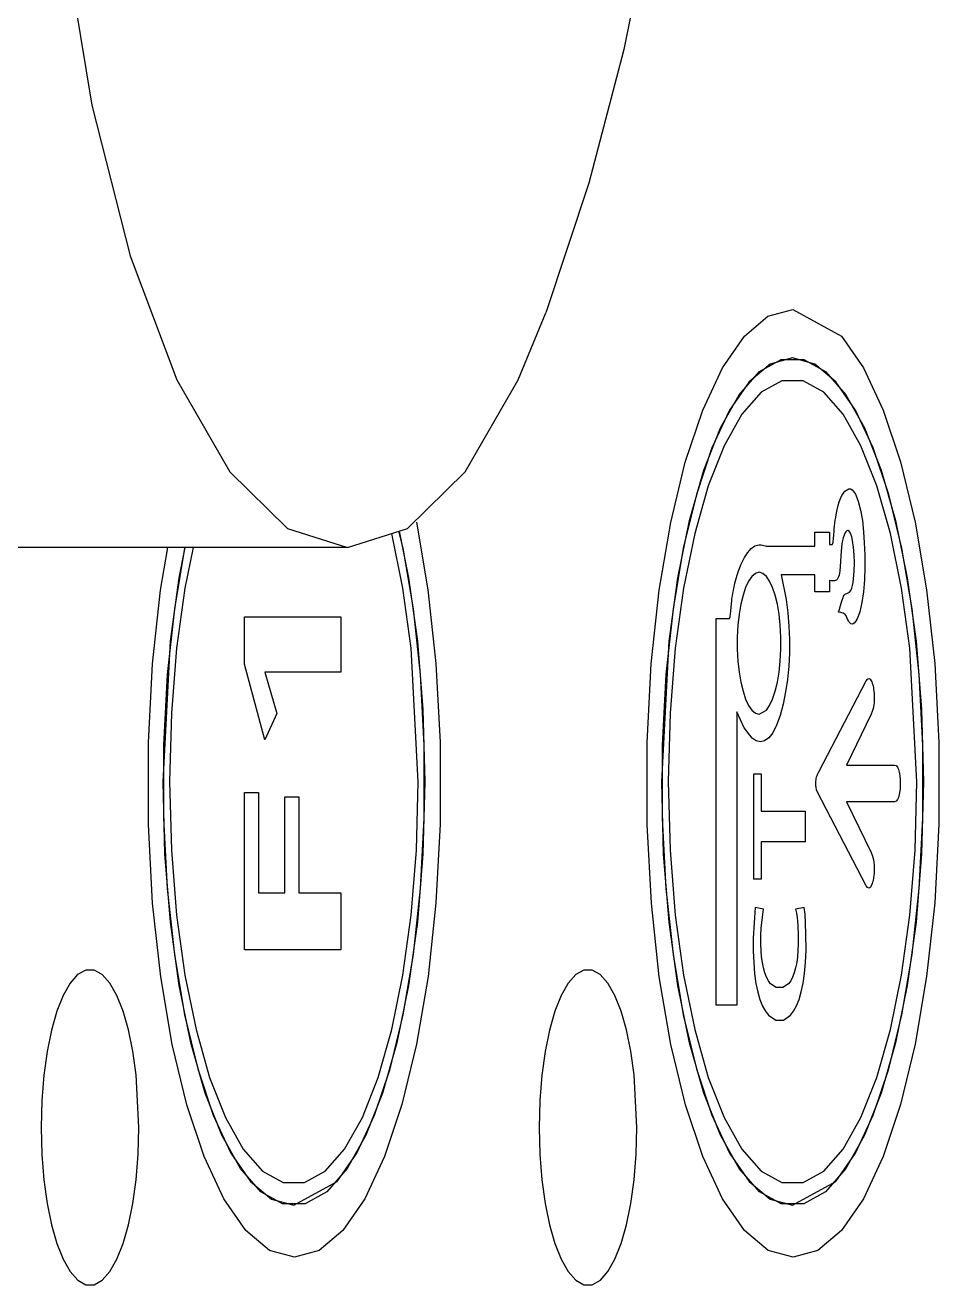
# Model space of a CAD drawing. Header units: millimetres. Extents: x 1084702 to 1166801, y 36632 to 124519.
# Drawn here: x 1098077.58 to 1098092.04, y 59126.59 to 59146.52 of the extents above; entities that cross this region are included whole.
import ezdxf

# ---------------------------------------------------------------- set-up
doc = ezdxf.new("R2010")
doc.units = ezdxf.units.MM
doc.header["$LTSCALE"] = 250
doc.linetypes.add('CENTER', pattern=[3, 2.5, -0.25, 0, -0.25])
doc.layers.get('0').update_dxf_attribs({"color": 255})

# ---------------------------------------------------------------- blocks, each defined once
blk = doc.blocks.new('PK65002M m platform_top')
at = {"linetype": 'Continuous'}
for p, q in [((-9936.202, 2245.025), (-9936.322, 2244.889)), ((-9936.073, 2245.096), (-9936.202, 2245.025)), ((-9935.94, 2245.097), (-9936.073, 2245.096)), ((-9935.811, 2245.026), (-9935.94, 2245.097)), ((-9935.691, 2244.889), (-9935.811, 2245.026)), ((-9928.316, 2245.025), (-9928.436, 2244.889)), ((-9928.188, 2245.096), (-9928.316, 2245.025)), ((-9928.054, 2245.097), (-9928.188, 2245.096)), ((-9927.926, 2245.026), (-9928.054, 2245.097)), ((-9927.806, 2244.889), (-9927.926, 2245.026)), ((-9936.322, 2244.889), (-9936.432, 2244.692)), ((-9935.581, 2244.693), (-9935.691, 2244.889)), ((-9928.436, 2244.889), (-9928.546, 2244.692)), ((-9927.696, 2244.693), (-9927.806, 2244.889)), ((-9939.647, 2244.552), (-9939.252, 2244.661)), ((-9939.252, 2244.661), (-9938.857, 2244.553)), ((-9936.432, 2244.692), (-9936.53, 2244.443)), ((-9935.483, 2244.444), (-9935.581, 2244.693)), ((-9931.752, 2244.552), (-9931.357, 2244.661)), ((-9931.357, 2244.661), (-9930.961, 2244.553)), ((-9928.546, 2244.692), (-9928.645, 2244.443)), ((-9927.597, 2244.444), (-9927.696, 2244.693)), ((-9940.021, 2244.237), (-9939.647, 2244.552)), ((-9938.857, 2244.553), (-9938.483, 2244.239)), ((-9936.53, 2244.443), (-9936.615, 2244.146)), ((-9935.398, 2244.147), (-9935.483, 2244.444)), ((-9932.125, 2244.237), (-9931.752, 2244.552)), ((-9930.961, 2244.553), (-9930.588, 2244.239)), ((-9928.645, 2244.443), (-9928.729, 2244.146)), ((-9927.513, 2244.147), (-9927.597, 2244.444)), ((-9940.367, 2243.736), (-9940.021, 2244.237)), ((-9938.483, 2244.239), (-9938.137, 2243.739)), ((-9932.472, 2243.736), (-9932.125, 2244.237)), ((-9930.588, 2244.239), (-9930.242, 2243.739)), ((-9936.615, 2244.146), (-9936.684, 2243.808)), ((-9935.329, 2243.809), (-9935.398, 2244.147)), ((-9928.729, 2244.146), (-9928.798, 2243.808)), ((-9927.443, 2243.809), (-9927.513, 2244.147)), ((-9939.245, 2243.839), (-9939.932, 2243.461)), ((-9938.891, 2243.742), (-9939.245, 2243.839)), ((-9931.349, 2243.839), (-9932.036, 2243.461)), ((-9930.996, 2243.742), (-9931.349, 2243.839)), ((-9940.681, 2243.065), (-9940.367, 2243.736)), ((-9940.09, 2243.257), (-9939.768, 2243.623)), ((-9939.768, 2243.623), (-9939.423, 2243.814)), ((-9939.423, 2243.814), (-9939.066, 2243.814)), ((-9939.066, 2243.814), (-9938.722, 2243.623)), ((-9938.557, 2243.461), (-9938.891, 2243.742)), ((-9938.722, 2243.623), (-9938.399, 2243.257)), ((-9938.137, 2243.739), (-9937.823, 2243.069)), ((-9936.684, 2243.808), (-9936.735, 2243.434)), ((-9935.277, 2243.436), (-9935.329, 2243.809)), ((-9932.785, 2243.065), (-9932.472, 2243.736)), ((-9932.195, 2243.257), (-9931.872, 2243.623)), ((-9931.872, 2243.623), (-9931.528, 2243.814)), ((-9931.528, 2243.814), (-9931.17, 2243.814)), ((-9931.17, 2243.814), (-9930.826, 2243.623)), ((-9930.662, 2243.461), (-9930.996, 2243.742)), ((-9930.826, 2243.623), (-9930.504, 2243.257)), ((-9930.242, 2243.739), (-9929.928, 2243.069)), ((-9928.798, 2243.808), (-9928.85, 2243.434)), ((-9927.392, 2243.436), (-9927.443, 2243.809)), ((-9939.932, 2243.461), (-9940.242, 2243.013)), ((-9939.414, 2243.478), (-9939.741, 2243.297)), ((-9939.075, 2243.478), (-9939.414, 2243.478)), ((-9938.748, 2243.297), (-9939.075, 2243.478)), ((-9938.248, 2243.013), (-9938.557, 2243.461)), ((-9936.735, 2243.434), (-9936.768, 2243.031)), ((-9935.245, 2243.033), (-9935.277, 2243.436)), ((-9932.036, 2243.461), (-9932.346, 2243.013)), ((-9931.519, 2243.478), (-9931.846, 2243.297)), ((-9931.179, 2243.478), (-9931.519, 2243.478)), ((-9930.853, 2243.297), (-9931.179, 2243.478)), ((-9930.352, 2243.013), (-9930.662, 2243.461)), ((-9928.85, 2243.434), (-9928.882, 2243.031)), ((-9927.359, 2243.033), (-9927.392, 2243.436)), ((-9940.386, 2242.731), (-9940.09, 2243.257)), ((-9939.741, 2243.297), (-9940.048, 2242.949)), ((-9938.442, 2242.949), (-9938.748, 2243.297)), ((-9938.399, 2243.257), (-9938.104, 2242.731)), ((-9932.49, 2242.731), (-9932.195, 2243.257)), ((-9931.846, 2243.297), (-9932.152, 2242.949)), ((-9930.546, 2242.949), (-9930.853, 2243.297)), ((-9930.504, 2243.257), (-9930.208, 2242.731)), ((-9940.956, 2242.244), (-9940.681, 2243.065)), ((-9937.823, 2243.069), (-9937.548, 2242.248)), ((-9936.768, 2243.031), (-9936.779, 2242.605)), ((-9935.234, 2242.606), (-9935.245, 2243.033)), ((-9933.06, 2242.244), (-9932.785, 2243.065)), ((-9929.928, 2243.069), (-9929.653, 2242.248)), ((-9928.882, 2243.031), (-9928.893, 2242.605)), ((-9927.348, 2242.606), (-9927.359, 2243.033)), ((-9940.242, 2243.013), (-9940.522, 2242.414)), ((-9940.048, 2242.949), (-9940.328, 2242.45)), ((-9938.161, 2242.45), (-9938.442, 2242.949)), ((-9937.968, 2242.414), (-9938.248, 2243.013)), ((-9932.346, 2243.013), (-9932.626, 2242.414)), ((-9932.152, 2242.949), (-9932.433, 2242.45)), ((-9930.266, 2242.45), (-9930.546, 2242.949)), ((-9930.072, 2242.414), (-9930.352, 2243.013)), ((-9940.649, 2242.063), (-9940.386, 2242.731)), ((-9938.104, 2242.731), (-9937.84, 2242.063)), ((-9932.754, 2242.063), (-9932.49, 2242.731)), ((-9930.208, 2242.731), (-9929.944, 2242.063)), ((-9940.328, 2242.45), (-9940.579, 2241.815)), ((-9937.911, 2241.815), (-9938.161, 2242.45)), ((-9936.779, 2242.605), (-9936.735, 2241.776)), ((-9935.245, 2242.18), (-9935.234, 2242.606)), ((-9932.433, 2242.45), (-9932.683, 2241.815)), ((-9930.015, 2241.815), (-9930.266, 2242.45)), ((-9928.893, 2242.605), (-9928.85, 2241.776)), ((-9927.359, 2242.18), (-9927.348, 2242.606)), ((-9941.187, 2241.289), (-9940.956, 2242.244)), ((-9940.522, 2242.414), (-9940.768, 2241.679)), ((-9937.722, 2241.679), (-9937.968, 2242.414)), ((-9937.548, 2242.248), (-9937.317, 2241.293)), ((-9933.291, 2241.289), (-9933.06, 2242.244)), ((-9932.626, 2242.414), (-9932.872, 2241.679)), ((-9929.826, 2241.679), (-9930.072, 2242.414)), ((-9929.653, 2242.248), (-9929.422, 2241.293)), ((-9940.876, 2241.267), (-9940.649, 2242.063)), ((-9937.84, 2242.063), (-9937.613, 2241.267)), ((-9935.277, 2241.777), (-9935.245, 2242.18)), ((-9932.981, 2241.267), (-9932.754, 2242.063)), ((-9929.944, 2242.063), (-9929.717, 2241.267)), ((-9927.392, 2241.777), (-9927.359, 2242.18)), ((-9940.768, 2241.679), (-9940.974, 2240.826)), ((-9940.579, 2241.815), (-9940.794, 2241.059)), ((-9937.695, 2241.059), (-9937.911, 2241.815)), ((-9937.515, 2240.826), (-9937.722, 2241.679)), ((-9936.735, 2241.776), (-9936.684, 2241.402)), ((-9935.329, 2241.403), (-9935.277, 2241.777)), ((-9932.872, 2241.679), (-9933.079, 2240.826)), ((-9932.683, 2241.815), (-9932.899, 2241.059)), ((-9929.8, 2241.059), (-9930.015, 2241.815)), ((-9929.619, 2240.826), (-9929.826, 2241.679)), ((-9928.85, 2241.776), (-9928.798, 2241.402)), ((-9927.443, 2241.403), (-9927.392, 2241.777)), ((-9941.368, 2240.219), (-9941.187, 2241.289)), ((-9941.061, 2240.36), (-9940.876, 2241.267)), ((-9937.613, 2241.267), (-9937.428, 2240.36)), ((-9937.317, 2241.293), (-9937.135, 2240.224)), ((-9936.684, 2241.402), (-9936.615, 2241.064)), ((-9935.398, 2241.065), (-9935.329, 2241.403)), ((-9933.473, 2240.219), (-9933.291, 2241.289)), ((-9933.166, 2240.36), (-9932.981, 2241.267)), ((-9929.717, 2241.267), (-9929.532, 2240.36)), ((-9929.422, 2241.293), (-9929.24, 2240.224)), ((-9928.798, 2241.402), (-9928.729, 2241.064)), ((-9927.512, 2241.065), (-9927.443, 2241.403)), ((-9940.794, 2241.059), (-9940.97, 2240.198)), ((-9937.519, 2240.197), (-9937.695, 2241.059)), ((-9936.615, 2241.064), (-9936.53, 2240.767)), ((-9935.482, 2240.768), (-9935.398, 2241.065)), ((-9932.899, 2241.059), (-9933.075, 2240.198)), ((-9929.624, 2240.197), (-9929.8, 2241.059)), ((-9928.729, 2241.064), (-9928.644, 2240.767)), ((-9927.597, 2240.768), (-9927.512, 2241.065)), ((-9939.212, 2240.832), (-9939.262, 2240.767)), ((-9939.1, 2240.907), (-9939.212, 2240.832)), ((-9938.978, 2240.907), (-9939.1, 2240.907)), ((-9938.866, 2240.832), (-9938.978, 2240.907)), ((-9938.815, 2240.768), (-9938.866, 2240.832)), ((-9940.974, 2240.826), (-9941.137, 2239.87)), ((-9939.308, 2240.684), (-9939.348, 2240.582)), ((-9939.262, 2240.767), (-9939.308, 2240.684)), ((-9938.77, 2240.685), (-9938.815, 2240.768)), ((-9938.729, 2240.584), (-9938.77, 2240.685)), ((-9938.364, 2240.669), (-9938.034, 2240.669)), ((-9938.364, 2236.028), (-9938.364, 2240.669)), ((-9938.034, 2240.669), (-9938.033, 2234.55)), ((-9937.352, 2239.87), (-9937.515, 2240.826)), ((-9936.53, 2240.767), (-9936.432, 2240.518)), ((-9935.581, 2240.519), (-9935.482, 2240.768)), ((-9933.079, 2240.826), (-9933.241, 2239.87)), ((-9929.457, 2239.87), (-9929.619, 2240.826)), ((-9928.644, 2240.767), (-9928.546, 2240.518)), ((-9927.695, 2240.519), (-9927.597, 2240.768)), ((-9939.383, 2240.462), (-9939.412, 2240.324)), ((-9939.348, 2240.582), (-9939.383, 2240.462)), ((-9938.694, 2240.465), (-9938.729, 2240.584)), ((-9938.665, 2240.329), (-9938.694, 2240.465)), ((-9936.432, 2240.518), (-9936.321, 2240.322)), ((-9935.691, 2240.323), (-9935.581, 2240.519)), ((-9928.546, 2240.518), (-9928.436, 2240.322)), ((-9927.805, 2240.323), (-9927.695, 2240.519)), ((-9941.2, 2239.358), (-9941.061, 2240.36)), ((-9939.412, 2240.324), (-9939.435, 2240.168)), ((-9939.246, 2240.229), (-9939.215, 2240.288)), ((-9939.215, 2240.288), (-9939.179, 2240.335)), ((-9939.179, 2240.335), (-9939.091, 2240.393)), ((-9939.091, 2240.393), (-9938.986, 2240.393)), ((-9938.986, 2240.393), (-9938.898, 2240.335)), ((-9938.898, 2240.335), (-9938.862, 2240.288)), ((-9938.862, 2240.288), (-9938.831, 2240.229)), ((-9938.643, 2240.175), (-9938.665, 2240.329)), ((-9937.428, 2240.36), (-9937.289, 2239.358)), ((-9936.321, 2240.322), (-9936.201, 2240.186)), ((-9935.811, 2240.186), (-9935.691, 2240.323)), ((-9933.304, 2239.358), (-9933.166, 2240.36)), ((-9929.532, 2240.36), (-9929.394, 2239.358)), ((-9928.436, 2240.322), (-9928.316, 2240.186)), ((-9927.925, 2240.186), (-9927.805, 2240.323)), ((-9941.495, 2239.052), (-9941.368, 2240.219)), ((-9940.97, 2240.198), (-9941.101, 2239.246)), ((-9939.435, 2240.168), (-9939.45, 2239.994)), ((-9939.31, 2239.997), (-9939.294, 2240.082)), ((-9939.294, 2240.082), (-9939.272, 2240.16)), ((-9939.272, 2240.16), (-9939.246, 2240.229)), ((-9938.831, 2240.229), (-9938.805, 2240.16)), ((-9938.805, 2240.16), (-9938.784, 2240.082)), ((-9938.784, 2240.082), (-9938.767, 2239.997)), ((-9938.619, 2239.815), (-9938.643, 2240.175)), ((-9937.388, 2239.246), (-9937.519, 2240.197)), ((-9937.135, 2240.224), (-9937.009, 2239.057)), ((-9936.201, 2240.186), (-9936.073, 2240.115)), ((-9936.073, 2240.115), (-9935.939, 2240.115)), ((-9935.939, 2240.115), (-9935.811, 2240.186)), ((-9933.599, 2239.052), (-9933.473, 2240.219)), ((-9933.075, 2240.198), (-9933.206, 2239.246)), ((-9929.492, 2239.246), (-9929.624, 2240.197)), ((-9929.24, 2240.224), (-9929.113, 2239.057)), ((-9928.316, 2240.186), (-9928.187, 2240.115)), ((-9928.187, 2240.115), (-9928.054, 2240.115)), ((-9928.054, 2240.115), (-9927.925, 2240.186)), ((-9941.137, 2239.87), (-9941.25, 2238.826)), ((-9939.45, 2239.994), (-9939.458, 2239.802)), ((-9939.335, 2239.706), (-9939.323, 2239.905)), ((-9939.323, 2239.905), (-9939.31, 2239.997)), ((-9938.767, 2239.997), (-9938.755, 2239.905)), ((-9938.755, 2239.905), (-9938.747, 2239.808)), ((-9937.239, 2238.826), (-9937.352, 2239.87)), ((-9933.241, 2239.87), (-9933.355, 2238.826)), ((-9929.344, 2238.826), (-9929.457, 2239.87)), ((-9939.458, 2239.802), (-9939.457, 2239.546)), ((-9939.334, 2239.566), (-9939.335, 2239.706)), ((-9938.747, 2239.808), (-9938.743, 2239.706)), ((-9938.743, 2239.706), (-9938.744, 2239.562)), ((-9938.619, 2239.612), (-9938.619, 2239.815)), ((-9932.09, 2239.797), (-9930.567, 2239.797)), ((-9932.09, 2238.893), (-9932.09, 2239.797)), ((-9930.567, 2239.797), (-9930.567, 2237.306)), ((-9939.457, 2239.546), (-9939.451, 2239.374)), ((-9939.328, 2239.413), (-9939.334, 2239.566)), ((-9938.749, 2239.453), (-9938.768, 2239.279)), ((-9938.744, 2239.562), (-9938.749, 2239.453)), ((-9938.652, 2239.127), (-9938.619, 2239.612)), ((-9941.287, 2238.277), (-9941.2, 2239.358)), ((-9941.101, 2239.246), (-9941.184, 2238.22)), ((-9939.451, 2239.374), (-9939.442, 2239.23)), ((-9939.316, 2239.286), (-9939.328, 2239.413)), ((-9939.305, 2239.215), (-9939.316, 2239.286)), ((-9938.768, 2239.279), (-9938.787, 2239.154)), ((-9937.305, 2238.22), (-9937.388, 2239.246)), ((-9937.289, 2239.358), (-9937.203, 2238.278)), ((-9933.391, 2238.277), (-9933.304, 2239.358)), ((-9933.206, 2239.246), (-9933.288, 2238.22)), ((-9929.41, 2238.22), (-9929.492, 2239.246)), ((-9929.394, 2239.358), (-9929.307, 2238.278)), ((-9941.561, 2237.806), (-9941.495, 2239.052)), ((-9939.442, 2239.23), (-9939.43, 2239.127)), ((-9939.43, 2239.127), (-9939.293, 2239.154)), ((-9939.293, 2239.154), (-9939.305, 2239.215)), ((-9938.787, 2239.154), (-9938.652, 2239.127)), ((-9937.009, 2239.057), (-9936.942, 2237.811)), ((-9933.665, 2237.806), (-9933.599, 2239.052)), ((-9929.113, 2239.057), (-9929.047, 2237.811)), ((-9931.427, 2238.893), (-9932.09, 2238.893)), ((-9931.427, 2237.376), (-9931.427, 2238.893)), ((-9930.79, 2238.893), (-9931.204, 2238.893)), ((-9931.204, 2238.893), (-9931.204, 2237.376)), ((-9930.79, 2237.306), (-9930.79, 2238.893)), ((-9941.25, 2238.826), (-9941.309, 2237.712)), ((-9940.533, 2238.62), (-9940.529, 2238.649)), ((-9940.529, 2238.649), (-9940.519, 2238.702)), ((-9940.519, 2238.702), (-9940.513, 2238.726)), ((-9940.513, 2238.726), (-9940.506, 2238.748)), ((-9940.506, 2238.748), (-9940.491, 2238.785)), ((-9940.491, 2238.785), (-9940.482, 2238.799)), ((-9940.482, 2238.799), (-9940.473, 2238.809)), ((-9940.473, 2238.809), (-9940.453, 2238.819)), ((-9940.453, 2238.819), (-9940.431, 2238.811)), ((-9940.431, 2238.811), (-9940.408, 2238.785)), ((-9940.408, 2238.785), (-9939.64, 2237.303)), ((-9938.75, 2238.676), (-9938.63, 2238.676)), ((-9938.75, 2238.085), (-9938.75, 2238.676)), ((-9938.63, 2238.676), (-9938.63, 2237.012)), ((-9937.18, 2237.712), (-9937.239, 2238.826)), ((-9933.355, 2238.826), (-9933.414, 2237.712)), ((-9929.285, 2237.712), (-9929.344, 2238.826)), ((-9940.539, 2238.528), (-9940.536, 2238.59)), ((-9940.539, 2238.496), (-9940.539, 2238.528)), ((-9940.538, 2238.465), (-9940.539, 2238.496)), ((-9940.533, 2238.404), (-9940.538, 2238.465)), ((-9940.536, 2238.59), (-9940.533, 2238.62)), ((-9941.317, 2237.134), (-9941.287, 2238.277)), ((-9940.529, 2238.375), (-9940.533, 2238.404)), ((-9940.523, 2238.348), (-9940.529, 2238.375)), ((-9940.508, 2238.297), (-9940.523, 2238.348)), ((-9940.487, 2238.255), (-9940.508, 2238.297)), ((-9940.1, 2237.452), (-9940.487, 2238.255)), ((-9937.203, 2238.278), (-9937.173, 2237.135)), ((-9933.421, 2237.134), (-9933.391, 2238.277)), ((-9929.307, 2238.278), (-9929.277, 2237.135)), ((-9941.184, 2238.22), (-9941.212, 2237.135)), ((-9939.447, 2238.085), (-9938.75, 2238.085)), ((-9939.447, 2237.6), (-9939.447, 2238.085)), ((-9937.277, 2237.134), (-9937.305, 2238.22)), ((-9933.288, 2238.22), (-9933.317, 2237.135)), ((-9929.382, 2237.134), (-9929.41, 2238.22)), ((-9941.561, 2236.512), (-9941.561, 2237.806)), ((-9941.309, 2237.712), (-9941.309, 2236.555)), ((-9937.18, 2236.555), (-9937.18, 2237.712)), ((-9936.942, 2237.811), (-9936.942, 2236.517)), ((-9933.665, 2236.512), (-9933.665, 2237.806)), ((-9933.414, 2237.712), (-9933.414, 2236.555)), ((-9929.285, 2236.555), (-9929.285, 2237.712)), ((-9929.047, 2237.811), (-9929.047, 2236.517)), ((-9940.905, 2237.419), (-9940.885, 2237.443)), ((-9940.885, 2237.443), (-9940.861, 2237.452)), ((-9940.861, 2237.452), (-9940.1, 2237.452)), ((-9938.75, 2237.6), (-9939.447, 2237.6)), ((-9938.75, 2237.012), (-9938.75, 2237.6)), ((-9940.949, 2237.223), (-9940.947, 2237.253)), ((-9940.947, 2237.253), (-9940.943, 2237.282)), ((-9940.943, 2237.282), (-9940.934, 2237.336)), ((-9940.934, 2237.336), (-9940.928, 2237.361)), ((-9940.928, 2237.361), (-9940.921, 2237.383)), ((-9940.921, 2237.383), (-9940.905, 2237.419)), ((-9939.64, 2237.303), (-9939.626, 2237.263)), ((-9939.626, 2237.263), (-9939.617, 2237.224)), ((-9931.204, 2237.376), (-9931.427, 2237.376)), ((-9930.567, 2237.306), (-9930.79, 2237.306)), ((-9941.287, 2235.99), (-9941.317, 2237.134)), ((-9941.212, 2237.135), (-9941.101, 2235.022)), ((-9940.951, 2237.161), (-9940.949, 2237.223)), ((-9940.95, 2237.13), (-9940.951, 2237.161)), ((-9940.949, 2237.1), (-9940.95, 2237.13)), ((-9940.943, 2237.04), (-9940.949, 2237.1)), ((-9940.939, 2237.012), (-9940.943, 2237.04)), ((-9939.626, 2237.063), (-9939.64, 2237.021)), ((-9939.621, 2237.084), (-9939.626, 2237.063)), ((-9939.617, 2237.105), (-9939.621, 2237.084)), ((-9939.617, 2237.224), (-9939.615, 2237.205)), ((-9939.615, 2237.126), (-9939.617, 2237.105)), ((-9939.615, 2237.205), (-9939.613, 2237.186)), ((-9939.613, 2237.146), (-9939.615, 2237.126)), ((-9939.613, 2237.186), (-9939.613, 2237.166)), ((-9939.613, 2237.166), (-9939.613, 2237.146)), ((-9937.305, 2236.048), (-9937.277, 2237.134)), ((-9937.173, 2237.135), (-9937.289, 2234.91)), ((-9933.391, 2235.99), (-9933.421, 2237.134)), ((-9933.317, 2237.135), (-9933.206, 2235.022)), ((-9929.41, 2236.048), (-9929.382, 2237.134)), ((-9929.277, 2237.135), (-9929.394, 2234.91)), ((-9940.934, 2236.986), (-9940.939, 2237.012)), ((-9940.921, 2236.94), (-9940.934, 2236.986)), ((-9940.914, 2236.92), (-9940.921, 2236.94)), ((-9940.905, 2236.903), (-9940.914, 2236.92)), ((-9940.885, 2236.88), (-9940.905, 2236.903)), ((-9940.861, 2236.871), (-9940.885, 2236.88)), ((-9940.099, 2236.871), (-9940.861, 2236.871)), ((-9940.487, 2236.067), (-9940.099, 2236.871)), ((-9939.662, 2236.977), (-9940.408, 2235.537)), ((-9939.64, 2237.021), (-9939.662, 2236.977)), ((-9938.63, 2237.012), (-9938.75, 2237.012)), ((-9941.495, 2235.266), (-9941.561, 2236.512)), ((-9941.309, 2236.555), (-9941.25, 2235.441)), ((-9938.869, 2236.441), (-9938.803, 2236.489)), ((-9938.803, 2236.489), (-9938.737, 2236.505)), ((-9938.737, 2236.505), (-9938.67, 2236.49)), ((-9938.67, 2236.49), (-9938.604, 2236.447)), ((-9938.604, 2236.447), (-9938.477, 2236.284)), ((-9937.239, 2235.441), (-9937.18, 2236.555)), ((-9936.942, 2236.517), (-9937.008, 2235.271)), ((-9933.599, 2235.266), (-9933.665, 2236.512)), ((-9933.414, 2236.555), (-9933.355, 2235.441)), ((-9931.078, 2236.057), (-9930.89, 2236.474)), ((-9930.89, 2236.474), (-9930.567, 2235.274)), ((-9929.344, 2235.441), (-9929.285, 2236.555)), ((-9929.047, 2236.517), (-9929.113, 2235.271)), ((-9938.992, 2236.242), (-9938.932, 2236.36)), ((-9938.932, 2236.36), (-9938.869, 2236.441)), ((-9938.477, 2236.284), (-9938.364, 2236.028)), ((-9940.508, 2236.026), (-9940.487, 2236.067)), ((-9939.096, 2235.906), (-9939.048, 2236.087)), ((-9939.048, 2236.087), (-9938.992, 2236.242)), ((-9938.716, 2236.065), (-9938.831, 2236.002)), ((-9938.657, 2236.049), (-9938.716, 2236.065)), ((-9938.601, 2236.002), (-9938.657, 2236.049)), ((-9937.388, 2235.022), (-9937.305, 2236.048)), ((-9930.888, 2235.401), (-9931.078, 2236.057)), ((-9929.492, 2235.022), (-9929.41, 2236.048)), ((-9941.2, 2234.91), (-9941.287, 2235.99)), ((-9940.539, 2235.795), (-9940.538, 2235.858)), ((-9940.538, 2235.858), (-9940.536, 2235.888)), ((-9940.536, 2235.888), (-9940.533, 2235.918)), ((-9940.533, 2235.918), (-9940.523, 2235.975)), ((-9940.523, 2235.975), (-9940.508, 2236.026)), ((-9939.135, 2235.715), (-9939.096, 2235.906)), ((-9938.882, 2235.927), (-9938.929, 2235.827)), ((-9938.831, 2236.002), (-9938.882, 2235.927)), ((-9938.549, 2235.927), (-9938.601, 2236.002)), ((-9938.502, 2235.827), (-9938.549, 2235.927)), ((-9933.304, 2234.91), (-9933.391, 2235.99)), ((-9940.538, 2235.764), (-9940.539, 2235.795)), ((-9940.536, 2235.733), (-9940.538, 2235.764)), ((-9940.529, 2235.674), (-9940.536, 2235.733)), ((-9940.525, 2235.647), (-9940.529, 2235.674)), ((-9940.519, 2235.62), (-9940.525, 2235.647)), ((-9939.164, 2235.515), (-9939.135, 2235.715)), ((-9938.97, 2235.704), (-9939.005, 2235.561)), ((-9938.929, 2235.827), (-9938.97, 2235.704)), ((-9938.461, 2235.704), (-9938.502, 2235.827)), ((-9938.426, 2235.561), (-9938.461, 2235.704)), ((-9940.506, 2235.574), (-9940.519, 2235.62)), ((-9940.499, 2235.555), (-9940.506, 2235.574)), ((-9940.491, 2235.538), (-9940.499, 2235.555)), ((-9940.473, 2235.514), (-9940.491, 2235.538)), ((-9940.463, 2235.507), (-9940.473, 2235.514)), ((-9940.453, 2235.504), (-9940.463, 2235.507)), ((-9940.431, 2235.511), (-9940.453, 2235.504)), ((-9940.408, 2235.537), (-9940.431, 2235.511)), ((-9939.184, 2235.309), (-9939.164, 2235.515)), ((-9939.005, 2235.561), (-9939.032, 2235.401)), ((-9938.399, 2235.401), (-9938.426, 2235.561)), ((-9941.368, 2234.099), (-9941.495, 2235.266)), ((-9941.25, 2235.441), (-9941.137, 2234.398)), ((-9939.194, 2235.099), (-9939.184, 2235.309)), ((-9939.032, 2235.401), (-9939.051, 2235.226)), ((-9938.38, 2235.226), (-9938.399, 2235.401)), ((-9937.352, 2234.398), (-9937.239, 2235.441)), ((-9937.008, 2235.271), (-9937.135, 2234.104)), ((-9933.472, 2234.099), (-9933.599, 2235.266)), ((-9933.355, 2235.441), (-9933.241, 2234.398)), ((-9932.09, 2235.401), (-9930.888, 2235.401)), ((-9932.09, 2234.526), (-9932.09, 2235.401)), ((-9930.567, 2235.274), (-9930.567, 2234.526)), ((-9929.457, 2234.398), (-9929.344, 2235.441)), ((-9929.113, 2235.271), (-9929.239, 2234.104)), ((-9939.195, 2234.886), (-9939.194, 2235.099)), ((-9939.051, 2235.226), (-9939.061, 2235.04)), ((-9938.37, 2235.04), (-9938.38, 2235.226)), ((-9941.061, 2233.908), (-9941.2, 2234.91)), ((-9941.101, 2235.022), (-9940.97, 2234.07)), ((-9939.187, 2234.673), (-9939.195, 2234.886)), ((-9939.061, 2235.04), (-9939.061, 2234.846)), ((-9938.37, 2234.846), (-9938.37, 2235.04)), ((-9937.519, 2234.07), (-9937.388, 2235.022)), ((-9937.289, 2234.91), (-9937.428, 2233.908)), ((-9933.166, 2233.908), (-9933.304, 2234.91)), ((-9933.206, 2235.022), (-9933.075, 2234.07)), ((-9929.624, 2234.07), (-9929.492, 2235.022)), ((-9929.394, 2234.91), (-9929.532, 2233.908)), ((-9939.17, 2234.462), (-9939.187, 2234.673)), ((-9939.061, 2234.846), (-9939.051, 2234.66)), ((-9939.051, 2234.66), (-9939.032, 2234.485)), ((-9938.399, 2234.485), (-9938.38, 2234.66)), ((-9938.38, 2234.66), (-9938.37, 2234.846)), ((-9940.309, 2234.447), (-9940.29, 2234.504)), ((-9940.29, 2234.504), (-9940.268, 2234.556)), ((-9940.268, 2234.556), (-9940.244, 2234.598)), ((-9940.244, 2234.598), (-9940.219, 2234.628)), ((-9940.219, 2234.628), (-9940.194, 2234.643)), ((-9940.194, 2234.643), (-9940.167, 2234.638)), ((-9940.167, 2234.638), (-9940.141, 2234.61)), ((-9940.141, 2234.61), (-9940.128, 2234.587)), ((-9940.128, 2234.587), (-9940.116, 2234.562)), ((-9940.116, 2234.562), (-9940.105, 2234.536)), ((-9940.105, 2234.536), (-9940.092, 2234.512)), ((-9940.092, 2234.512), (-9940.079, 2234.491)), ((-9940.079, 2234.491), (-9940.062, 2234.476)), ((-9940.062, 2234.476), (-9940.045, 2234.466)), ((-9940.045, 2234.466), (-9940.027, 2234.46)), ((-9940.027, 2234.46), (-9940.009, 2234.456)), ((-9940.009, 2234.456), (-9939.99, 2234.454)), ((-9939.99, 2234.454), (-9939.972, 2234.452)), ((-9939.972, 2234.452), (-9939.986, 2234.406)), ((-9939.144, 2234.254), (-9939.17, 2234.462)), ((-9939.032, 2234.485), (-9939.005, 2234.325)), ((-9938.426, 2234.325), (-9938.399, 2234.485)), ((-9938.261, 2234.485), (-9938.266, 2234.432)), ((-9938.255, 2234.526), (-9938.261, 2234.485)), ((-9938.249, 2234.55), (-9938.255, 2234.526)), ((-9938.033, 2234.55), (-9938.249, 2234.55)), ((-9930.567, 2234.526), (-9932.09, 2234.526)), ((-9941.137, 2234.398), (-9940.974, 2233.441)), ((-9940.368, 2234.129), (-9940.344, 2234.301)), ((-9940.344, 2234.301), (-9940.309, 2234.447)), ((-9940.028, 2234.264), (-9940.044, 2234.22)), ((-9940.014, 2234.311), (-9940.028, 2234.264)), ((-9939.986, 2234.406), (-9940.014, 2234.311)), ((-9939.067, 2233.86), (-9939.144, 2234.254)), ((-9939.005, 2234.325), (-9938.97, 2234.183)), ((-9938.461, 2234.183), (-9938.426, 2234.325)), ((-9938.282, 2234.27), (-9938.286, 2234.236)), ((-9938.277, 2234.318), (-9938.282, 2234.27)), ((-9938.272, 2234.374), (-9938.277, 2234.318)), ((-9938.266, 2234.432), (-9938.272, 2234.374)), ((-9937.515, 2233.441), (-9937.352, 2234.398)), ((-9933.241, 2234.398), (-9933.079, 2233.441)), ((-9929.619, 2233.441), (-9929.457, 2234.398)), ((-9941.186, 2233.03), (-9941.368, 2234.099)), ((-9940.97, 2234.07), (-9940.794, 2233.209)), ((-9940.382, 2233.941), (-9940.368, 2234.129)), ((-9940.182, 2234.073), (-9940.194, 2234.03)), ((-9940.167, 2234.107), (-9940.182, 2234.073)), ((-9940.146, 2234.135), (-9940.167, 2234.107)), ((-9940.125, 2234.148), (-9940.146, 2234.135)), ((-9940.103, 2234.154), (-9940.125, 2234.148)), ((-9940.083, 2234.163), (-9940.103, 2234.154)), ((-9940.072, 2234.171), (-9940.083, 2234.163)), ((-9940.063, 2234.183), (-9940.072, 2234.171)), ((-9940.053, 2234.2), (-9940.063, 2234.183)), ((-9940.044, 2234.22), (-9940.053, 2234.2)), ((-9939.83, 2234.13), (-9939.599, 2234.131)), ((-9939.83, 2233.951), (-9939.83, 2234.13)), ((-9939.599, 2234.131), (-9939.599, 2233.859)), ((-9938.97, 2234.183), (-9938.929, 2234.06)), ((-9938.929, 2234.06), (-9938.882, 2233.96)), ((-9938.549, 2233.96), (-9938.502, 2234.06)), ((-9938.502, 2234.06), (-9938.461, 2234.183)), ((-9938.316, 2234.071), (-9938.324, 2234.031)), ((-9938.308, 2234.111), (-9938.316, 2234.071)), ((-9938.3, 2234.153), (-9938.308, 2234.111)), ((-9938.293, 2234.194), (-9938.3, 2234.153)), ((-9938.286, 2234.236), (-9938.293, 2234.194)), ((-9937.695, 2233.209), (-9937.519, 2234.07)), ((-9937.135, 2234.104), (-9937.316, 2233.034)), ((-9933.291, 2233.03), (-9933.472, 2234.099)), ((-9933.075, 2234.07), (-9932.899, 2233.209)), ((-9929.755, 2233.428), (-9929.624, 2234.07)), ((-9929.239, 2234.104), (-9929.354, 2233.428)), ((-9940.876, 2233.001), (-9941.061, 2233.908)), ((-9940.388, 2233.744), (-9940.382, 2233.941)), ((-9940.212, 2233.926), (-9940.222, 2233.804)), ((-9940.204, 2233.981), (-9940.212, 2233.926)), ((-9940.194, 2234.03), (-9940.204, 2233.981)), ((-9939.994, 2233.8), (-9939.982, 2233.865)), ((-9939.982, 2233.865), (-9939.973, 2233.892)), ((-9939.973, 2233.892), (-9939.963, 2233.915)), ((-9939.963, 2233.915), (-9939.951, 2233.933)), ((-9939.951, 2233.933), (-9939.938, 2233.945)), ((-9939.938, 2233.945), (-9939.91, 2233.957)), ((-9939.91, 2233.957), (-9939.882, 2233.958)), ((-9939.882, 2233.958), (-9939.854, 2233.954)), ((-9939.854, 2233.954), (-9939.83, 2233.951)), ((-9939.599, 2233.859), (-9939.067, 2233.86)), ((-9938.882, 2233.96), (-9938.831, 2233.885)), ((-9938.831, 2233.885), (-9938.775, 2233.838)), ((-9938.657, 2233.838), (-9938.601, 2233.885)), ((-9938.601, 2233.885), (-9938.549, 2233.96)), ((-9938.343, 2233.958), (-9938.386, 2233.815)), ((-9938.333, 2233.994), (-9938.343, 2233.958)), ((-9938.324, 2234.031), (-9938.333, 2233.994)), ((-9937.428, 2233.908), (-9937.613, 2233.001)), ((-9933.015, 2233.168), (-9933.166, 2233.908)), ((-9929.532, 2233.908), (-9929.63, 2233.428)), ((-9940.387, 2233.545), (-9940.388, 2233.744)), ((-9940.222, 2233.804), (-9940.225, 2233.672)), ((-9940.225, 2233.672), (-9940.221, 2233.542)), ((-9940.005, 2233.648), (-9940.001, 2233.727)), ((-9940.001, 2233.727), (-9939.994, 2233.8)), ((-9938.775, 2233.838), (-9938.716, 2233.821)), ((-9938.716, 2233.821), (-9938.657, 2233.838)), ((-9938.432, 2233.692), (-9938.482, 2233.588)), ((-9938.386, 2233.815), (-9938.432, 2233.692)), ((-9940.38, 2233.354), (-9940.387, 2233.545)), ((-9940.221, 2233.542), (-9940.211, 2233.421)), ((-9940.026, 2233.371), (-9940.013, 2233.489)), ((-9940.013, 2233.489), (-9940.008, 2233.568)), ((-9940.008, 2233.568), (-9940.005, 2233.648)), ((-9938.535, 2233.505), (-9938.591, 2233.443)), ((-9938.482, 2233.588), (-9938.535, 2233.505)), ((-9940.974, 2233.441), (-9940.768, 2232.588)), ((-9940.369, 2233.178), (-9940.38, 2233.354)), ((-9940.211, 2233.421), (-9940.196, 2233.32)), ((-9940.196, 2233.32), (-9940.183, 2233.261)), ((-9940.183, 2233.261), (-9940.169, 2233.217)), ((-9940.061, 2233.234), (-9940.048, 2233.273)), ((-9940.048, 2233.273), (-9940.036, 2233.319)), ((-9940.036, 2233.319), (-9940.026, 2233.371)), ((-9939.894, 2233.289), (-9939.898, 2233.225)), ((-9939.89, 2233.333), (-9939.894, 2233.289)), ((-9939.887, 2233.348), (-9939.89, 2233.333)), ((-9939.884, 2233.36), (-9939.887, 2233.348)), ((-9939.881, 2233.369), (-9939.884, 2233.36)), ((-9939.879, 2233.373), (-9939.881, 2233.369)), ((-9939.877, 2233.376), (-9939.879, 2233.373)), ((-9939.872, 2233.38), (-9939.877, 2233.376)), ((-9939.866, 2233.382), (-9939.872, 2233.38)), ((-9939.851, 2233.383), (-9939.866, 2233.382)), ((-9939.83, 2233.383), (-9939.851, 2233.383)), ((-9939.83, 2233.186), (-9939.83, 2233.383)), ((-9938.848, 2233.409), (-9939.599, 2233.408)), ((-9939.599, 2233.408), (-9939.599, 2233.187)), ((-9938.828, 2233.407), (-9938.848, 2233.409)), ((-9938.809, 2233.403), (-9938.828, 2233.407)), ((-9938.789, 2233.398), (-9938.809, 2233.403)), ((-9938.77, 2233.392), (-9938.789, 2233.398)), ((-9938.75, 2233.387), (-9938.77, 2233.392)), ((-9938.731, 2233.384), (-9938.75, 2233.387)), ((-9938.711, 2233.384), (-9938.731, 2233.384)), ((-9938.65, 2233.402), (-9938.711, 2233.384)), ((-9938.591, 2233.443), (-9938.65, 2233.402)), ((-9937.722, 2232.588), (-9937.515, 2233.441)), ((-9933.079, 2233.441), (-9933.013, 2233.169)), ((-9932.198, 2233.428), (-9917.932, 2233.428)), ((-9940.794, 2233.209), (-9940.579, 2232.453)), ((-9940.351, 2233), (-9940.369, 2233.178)), ((-9940.169, 2233.217), (-9940.161, 2233.2)), ((-9940.161, 2233.2), (-9940.153, 2233.186)), ((-9940.153, 2233.186), (-9940.138, 2233.167)), ((-9940.138, 2233.167), (-9940.13, 2233.162)), ((-9940.13, 2233.162), (-9940.122, 2233.16)), ((-9940.122, 2233.16), (-9940.106, 2233.164)), ((-9940.106, 2233.164), (-9940.09, 2233.179)), ((-9940.09, 2233.179), (-9940.075, 2233.202)), ((-9940.075, 2233.202), (-9940.061, 2233.234)), ((-9939.911, 2233.086), (-9939.916, 2233.041)), ((-9939.906, 2233.132), (-9939.911, 2233.086)), ((-9939.902, 2233.178), (-9939.906, 2233.132)), ((-9939.898, 2233.225), (-9939.902, 2233.178)), ((-9939.599, 2233.187), (-9939.83, 2233.186)), ((-9937.911, 2232.453), (-9937.695, 2233.209)), ((-9940.955, 2232.075), (-9941.186, 2233.03)), ((-9940.649, 2232.205), (-9940.876, 2233.001)), ((-9940.322, 2232.837), (-9940.351, 2233)), ((-9939.935, 2232.909), (-9939.949, 2232.834)), ((-9939.928, 2232.952), (-9939.935, 2232.909)), ((-9939.922, 2232.996), (-9939.928, 2232.952)), ((-9939.916, 2233.041), (-9939.922, 2232.996)), ((-9937.613, 2233.001), (-9937.84, 2232.205)), ((-9937.316, 2233.034), (-9937.547, 2232.079)), ((-9940.286, 2232.696), (-9940.322, 2232.837)), ((-9940.242, 2232.587), (-9940.286, 2232.696)), ((-9939.984, 2232.706), (-9940.004, 2232.653)), ((-9939.965, 2232.766), (-9939.984, 2232.706)), ((-9939.949, 2232.834), (-9939.965, 2232.766)), ((-9940.768, 2232.588), (-9940.522, 2231.853)), ((-9940.217, 2232.546), (-9940.242, 2232.587)), ((-9940.191, 2232.518), (-9940.217, 2232.546)), ((-9940.164, 2232.501), (-9940.191, 2232.518)), ((-9940.135, 2232.498), (-9940.164, 2232.501)), ((-9940.075, 2232.536), (-9940.135, 2232.498)), ((-9940.051, 2232.568), (-9940.075, 2232.536)), ((-9940.027, 2232.607), (-9940.051, 2232.568)), ((-9940.004, 2232.653), (-9940.027, 2232.607)), ((-9937.967, 2231.853), (-9937.722, 2232.588)), ((-9940.579, 2232.453), (-9940.328, 2231.818)), ((-9938.161, 2231.817), (-9937.911, 2232.453)), ((-9940.68, 2231.254), (-9940.955, 2232.075)), ((-9940.386, 2231.536), (-9940.649, 2232.205)), ((-9937.84, 2232.205), (-9938.104, 2231.536)), ((-9937.547, 2232.079), (-9937.822, 2231.257)), ((-9940.522, 2231.853), (-9940.241, 2231.254)), ((-9940.328, 2231.818), (-9940.048, 2231.318)), ((-9938.442, 2231.318), (-9938.161, 2231.817)), ((-9938.248, 2231.254), (-9937.967, 2231.853)), ((-9940.09, 2231.01), (-9940.386, 2231.536)), ((-9938.104, 2231.536), (-9938.399, 2231.01)), ((-9940.048, 2231.318), (-9939.741, 2230.97)), ((-9938.748, 2230.97), (-9938.442, 2231.318)), ((-9940.366, 2230.584), (-9940.68, 2231.254)), ((-9940.241, 2231.254), (-9939.932, 2230.806)), ((-9938.557, 2230.806), (-9938.248, 2231.254)), ((-9937.822, 2231.257), (-9938.136, 2230.586)), ((-9939.768, 2230.644), (-9940.09, 2231.01)), ((-9939.741, 2230.97), (-9939.414, 2230.789)), ((-9939.075, 2230.789), (-9938.748, 2230.97)), ((-9938.399, 2231.01), (-9938.722, 2230.644)), ((-9939.932, 2230.806), (-9939.598, 2230.525)), ((-9939.414, 2230.789), (-9939.075, 2230.789)), ((-9938.891, 2230.525), (-9938.557, 2230.806)), ((-9940.02, 2230.083), (-9940.366, 2230.584)), ((-9939.423, 2230.453), (-9939.768, 2230.644)), ((-9939.598, 2230.525), (-9939.245, 2230.428)), ((-9939.245, 2230.428), (-9938.891, 2230.525)), ((-9938.722, 2230.644), (-9939.066, 2230.453)), ((-9938.136, 2230.586), (-9938.482, 2230.085)), ((-9939.066, 2230.453), (-9939.423, 2230.453)), ((-9939.251, 2229.661), (-9940.02, 2230.083)), ((-9938.482, 2230.085), (-9938.856, 2229.77)), ((-9938.856, 2229.77), (-9939.251, 2229.661))]:
    blk.add_line(p, q, dxfattribs=at)
for points in [[(-9932.198, 2233.428), (-9933.148, 2233.126), (-9934.061, 2232.23), (-9934.902, 2230.774), (-9935.336, 2229.717)], [(-9927.331, 2217.678), (-9927.425, 2220.751), (-9927.702, 2223.706), (-9928.151, 2226.429), (-9928.757, 2228.815), (-9929.494, 2230.774), (-9930.336, 2232.23), (-9931.249, 2233.126), (-9932.198, 2233.428)], [(-9937.472, 2217.678), (-9937.418, 2219.626), (-9937.255, 2221.569), (-9936.979, 2223.53), (-9936.576, 2225.547), (-9936.018, 2227.661), (-9935.336, 2229.717)]]:
    blk.add_lwpolyline(points, dxfattribs=at)
blk = doc.blocks.new('1-deck_B4_1')
at = {"linetype": 'CENTER', "rotation": 180}
blk.add_blockref('PK65002M m platform_top', (70387.468, 26963.109), dxfattribs=at)

msp = doc.modelspace()

# ---------------------------------------------------------------- block references
msp.add_blockref('1-deck_B4_1', (1017763.013, 34408.576))

doc.saveas('drawing.dxf')
